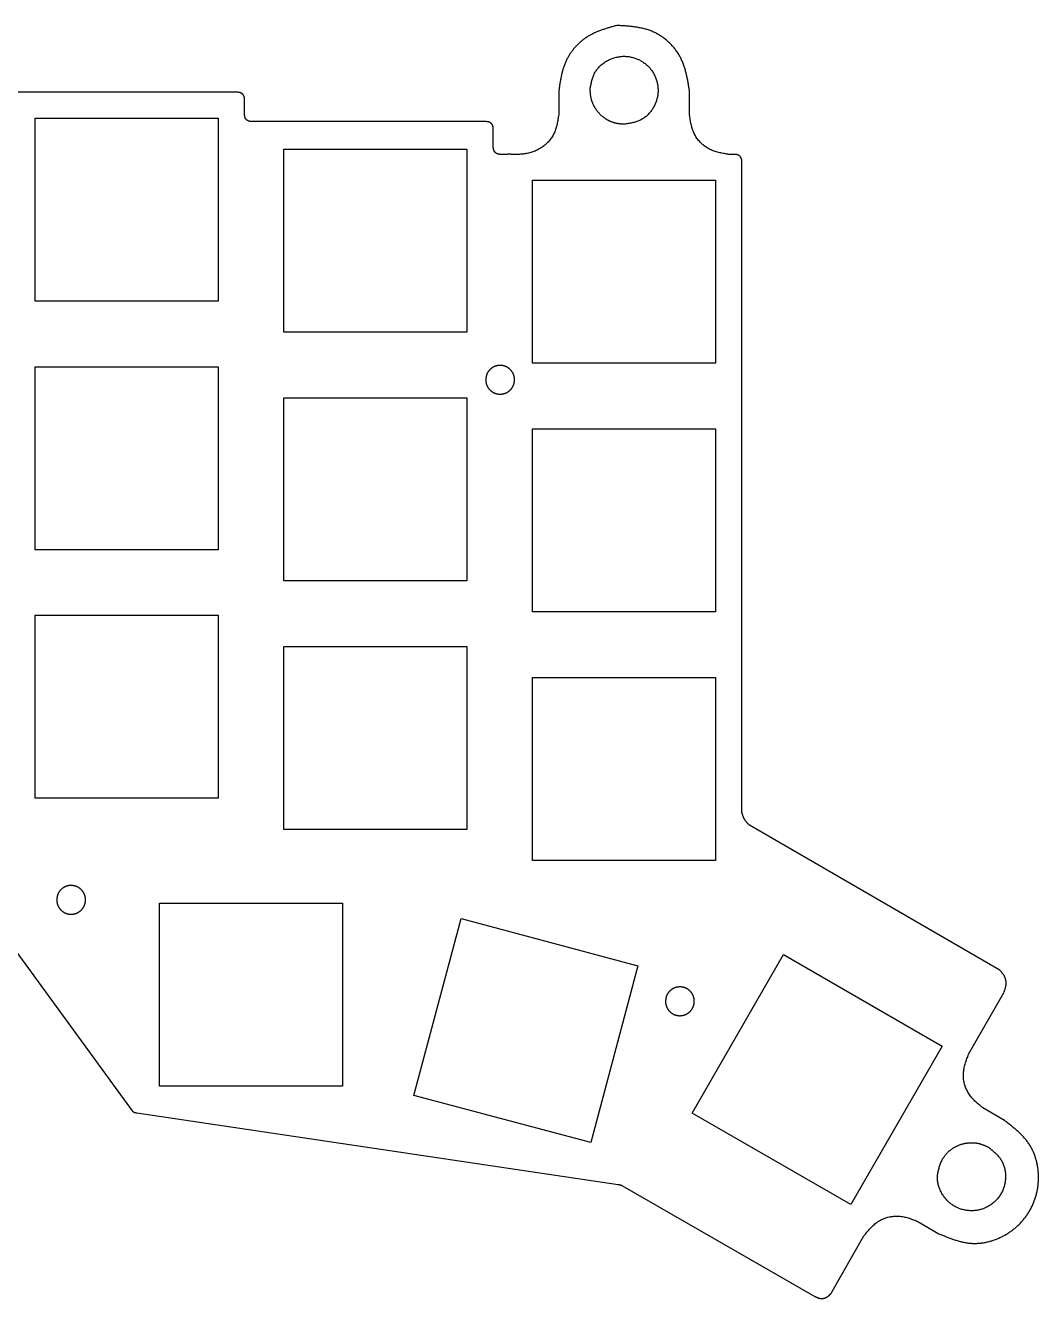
# Model space of a CAD drawing. Extents: x 29 to 184, y 142 to 240.
# Drawn here: x 106.5 to 183.9, y 142.3 to 239.6 of the extents above; entities that cross this region are included whole.
import ezdxf

# ---------------------------------------------------------------- set-up
doc = ezdxf.new("R2010")
doc.units = 0
doc.layers.get('0').update_dxf_attribs({"linetype": 'CONTINUOUS'})

msp = doc.modelspace()

# ---------------------------------------------------------------- linework, layer by layer
at = {"color": 1}
for points in [[(122.695516, 234.543752), (105.716746, 234.543752)], [(147.205902, 234.540225), (147.205902, 232.8046)], [(149.615314, 234.691915), (149.601203, 234.691915)], [(157.203373, 232.801074), (157.203373, 234.681332)], [(123.203503, 232.801074), (123.203503, 234.039292)], [(141.702706, 232.296614), (123.711489, 232.296614)], [(142.210693, 230.303468), (142.210693, 231.788627)], [(160.699316, 229.795481), (160.208966, 229.795481)], [(161.207302, 179.501212), (161.207302, 229.287494)], [(180.86006, 167.475317), (161.785843, 178.513459)], [(104.062259, 171.144114), (114.61005, 156.680587)], [(178.528258, 161.005535), (181.251633, 165.767916)], [(181.262216, 155.953885), (179.614785, 156.916945)], [(114.962819, 156.532426), (151.756621, 151.06098)], [(152.03531, 150.990426), (166.784579, 142.499275)], [(174.66191, 148.228245), (176.259953, 147.293406)], [(168.00163, 142.70741), (170.534513, 147.127605)]]:
    msp.add_lwpolyline(points, dxfattribs=at)
for points in [[(107.206735, 232.563412), (121.194941, 232.563412), (121.194941, 218.575209), (107.206735, 218.575209)], [(126.206872, 230.189277), (140.195078, 230.189277), (140.195078, 216.201073), (126.206872, 216.201073)], [(145.207003, 227.811614), (159.195209, 227.811614), (159.195209, 213.823408), (145.207003, 213.823408)], [(107.206735, 213.563275), (121.194941, 213.563275), (121.194941, 199.575069), (107.206735, 199.575069)], [(126.206872, 211.185613), (140.195078, 211.185613), (140.195078, 197.19741), (126.206872, 197.19741)], [(145.207003, 208.81148), (159.195209, 208.81148), (159.195209, 194.823274), (145.207003, 194.823274)], [(107.206735, 194.563141), (121.194941, 194.563141), (121.194941, 180.574935), (107.206735, 180.574935)], [(126.206872, 192.185479), (140.195078, 192.185479), (140.195078, 178.197273), (126.206872, 178.197273)], [(145.207003, 189.811344), (159.195209, 189.811344), (159.195209, 175.823138), (145.207003, 175.823138)], [(116.706801, 172.560936), (130.695007, 172.560936), (130.695007, 158.572733), (116.706801, 158.572733)], [(136.146154, 157.863629), (139.752417, 171.378982), (153.26777, 167.772719), (149.661507, 154.257366)], [(157.403649, 156.507451), (164.389292, 168.626471), (176.508315, 161.640828), (169.522672, 149.521806)]]:
    msp.add_lwpolyline(points, close=True, dxfattribs=at)
for points, knots in [([(151.643734, 239.648318), (151.554706, 239.623418), (151.376654, 239.573618), (151.110123, 239.496966), (150.845607, 239.416685), (150.583756, 239.330928), (150.325392, 239.237712), (150.071215, 239.134967), (149.822475, 239.020916), (149.580588, 238.894216), (149.347746, 238.753868), (149.125784, 238.598921), (148.915082, 238.430813), (148.714607, 238.249528), (148.524904, 238.056037), (148.346736, 237.850959), (148.181652, 237.636079), (148.03016, 237.412238), (147.893145, 237.180112), (147.770736, 236.938676), (147.664301, 236.688506), (147.572646, 236.431287), (147.494473, 236.16905), (147.428254, 235.90301), (147.372057, 235.634155), (147.323732, 235.362889), (147.281202, 235.08975), (147.242547, 234.815122), (147.218117, 234.631859), (147.205902, 234.540225)], [0, 0, 0, 0, 0.277334, 0.554653, 0.831988, 1.106581, 1.381173, 1.655828, 1.928813, 2.201764, 2.474587, 2.743853, 3.013254, 3.282701, 3.554215, 3.825682, 4.097196, 4.366643, 4.636044, 4.90531, 5.178132, 5.451084, 5.724068, 5.998724, 6.273316, 6.547909, 6.825244, 7.102563, 7.379897, 7.379897, 7.379897, 7.379897]), ([(157.203373, 234.681332), (157.185798, 234.785368), (157.150648, 234.993433), (157.095279, 235.305086), (157.034909, 235.614347), (156.967066, 235.920598), (156.888978, 236.222967), (156.79776, 236.52075), (156.690928, 236.812374), (156.56673, 237.095977), (156.423716, 237.368691), (156.260659, 237.62797), (156.07986, 237.873227), (155.881515, 238.106028), (155.667094, 238.325593), (155.437435, 238.530768), (155.195188, 238.719186), (154.941592, 238.890145), (154.67759, 239.042272), (154.401644, 239.175196), (154.114598, 239.286697), (153.818843, 239.378279), (153.517068, 239.451707), (153.210926, 239.508928), (152.901701, 239.552587), (152.589768, 239.58563), (152.275683, 239.61091), (151.959783, 239.630953), (151.749086, 239.642529), (151.643734, 239.648318)], [0, 0, 0, 0, 0.31653, 0.633039, 0.949576, 1.261756, 1.57393, 1.886203, 2.195698, 2.505141, 2.814363, 3.118621, 3.423102, 3.727664, 4.035415, 4.343082, 4.650833, 4.955397, 5.259879, 5.564138, 5.873365, 6.182812, 6.492311, 6.804586, 7.116763, 7.428945, 7.745484, 8.061996, 8.378528, 8.378528, 8.378528, 8.378528]), ([(149.601203, 234.691915), (149.609099, 234.742624), (149.624889, 234.844038), (149.649784, 234.995971), (149.67695, 235.146706), (149.707512, 235.295985), (149.742745, 235.443442), (149.783924, 235.588615), (149.832155, 235.730841), (149.888329, 235.869289), (149.953253, 236.002725), (150.027573, 236.13), (150.11012, 236.250916), (150.201031, 236.366745), (150.299635, 236.477168), (150.405393, 236.581871), (150.517377, 236.680345), (150.635047, 236.772468), (150.758002, 236.857979), (150.88658, 236.937107), (151.020476, 237.009451), (151.159368, 237.074565), (151.301462, 237.131518), (151.446289, 237.180129), (151.593366, 237.220263), (151.742409, 237.251801), (151.892925, 237.274569), (152.0444, 237.288448), (152.196547, 237.293311), (152.348827, 237.288986), (152.500701, 237.275624), (152.651649, 237.253387), (152.801163, 237.222424), (152.948746, 237.182846), (153.093788, 237.134813), (153.235798, 237.078468), (153.374261, 237.013929), (153.507291, 236.942053), (153.634502, 236.86325), (153.75569, 236.778146), (153.87182, 236.686269), (153.982543, 236.587957), (154.087521, 236.483546), (154.18643, 236.373357), (154.278934, 236.257726), (154.364693, 236.137), (154.444183, 236.010218), (154.516778, 235.877579), (154.582065, 235.739467), (154.639179, 235.597763), (154.687996, 235.452983), (154.728373, 235.305617), (154.760145, 235.156272), (154.783198, 235.005447), (154.797382, 234.853647), (154.802532, 234.701393), (154.798492, 234.549222), (154.785433, 234.397674), (154.76348, 234.247037), (154.732749, 234.097826), (154.693411, 233.950534), (154.645586, 233.805446), (154.589403, 233.663046), (154.525042, 233.523804), (154.453423, 233.389519), (154.374992, 233.260514), (154.290148, 233.137098), (154.198663, 233.018931), (154.100796, 232.906416), (153.996667, 232.800092), (153.88678, 232.700892), (153.771444, 232.609356), (153.650978, 232.526156), (153.524107, 232.451148), (153.391024, 232.385503), (153.252882, 232.32858), (153.11092, 232.279579), (152.965972, 232.237616), (152.818708, 232.201585), (152.669596, 232.170215), (152.51901, 232.142234), (152.367214, 232.116517), (152.265887, 232.100177), (152.215221, 232.092007)], [0, 0, 0, 0, 0.153959, 0.307908, 0.461866, 0.613421, 0.764977, 0.916586, 1.065959, 1.215299, 1.364528, 1.510735, 1.657052, 1.803406, 1.952165, 2.100882, 2.249597, 2.399282, 2.548968, 2.698659, 2.851975, 3.00529, 3.158604, 3.310972, 3.463341, 3.615714, 3.767742, 3.919767, 4.071778, 4.224141, 4.376516, 4.528897, 4.681612, 4.834321, 4.987036, 5.139722, 5.292403, 5.445069, 5.593068, 5.741074, 5.889083, 6.037066, 6.185047, 6.33303, 6.481039, 6.629045, 6.777043, 6.929709, 7.08239, 7.235077, 7.387792, 7.540501, 7.693215, 7.845597, 7.997972, 8.150335, 8.302347, 8.454371, 8.606399, 8.758772, 8.911141, 9.06351, 9.216823, 9.370137, 9.523452, 9.673144, 9.82283, 9.972516, 10.12123, 10.269948, 10.418706, 10.56506, 10.711377, 10.857584, 11.006813, 11.156153, 11.305526, 11.457135, 11.60869, 11.760245, 11.914203, 12.068153, 12.222113, 12.222113, 12.222113, 12.222113]), ([(123.203503, 234.039292), (123.201902, 234.049104), (123.198699, 234.068727), (123.193664, 234.098123), (123.188187, 234.127324), (123.182049, 234.156277), (123.175011, 234.184909), (123.166821, 234.213166), (123.15726, 234.240917), (123.146163, 234.268009), (123.133396, 234.294197), (123.118835, 234.319271), (123.102662, 234.343172), (123.084891, 234.366028), (123.065638, 234.387766), (123.044971, 234.408286), (123.023097, 234.427384), (123.000115, 234.444993), (122.976099, 234.460998), (122.950922, 234.475383), (122.924643, 234.48797), (122.897471, 234.49888), (122.869652, 234.508251), (122.841337, 234.516248), (122.812653, 234.523092), (122.783657, 234.529033), (122.754417, 234.534312), (122.724985, 234.539148), (122.705339, 234.542217), (122.695516, 234.543752)], [0, 0, 0, 0, 0.029825, 0.059647, 0.089472, 0.118948, 0.148425, 0.177909, 0.207176, 0.236439, 0.265685, 0.294509, 0.32335, 0.352197, 0.381303, 0.410403, 0.43951, 0.468358, 0.497201, 0.526026, 0.555276, 0.584542, 0.613813, 0.643301, 0.67278, 0.702259, 0.732086, 0.761911, 0.791738, 0.791738, 0.791738, 0.791738]), ([(152.215221, 232.092007), (152.189948, 232.093901), (152.139401, 232.097689), (152.063605, 232.10368), (151.987959, 232.11028), (151.912496, 232.117795), (151.837261, 232.126535), (151.762311, 232.136816), (151.687727, 232.148938), (151.613618, 232.163194), (151.54017, 232.179862), (151.467539, 232.199211), (151.395787, 232.221098), (151.324723, 232.245473), (151.254407, 232.27223), (151.184888, 232.301269), (151.116254, 232.332463), (151.048534, 232.365714), (150.981756, 232.400935), (150.915842, 232.438101), (150.850816, 232.477137), (150.786748, 232.518047), (150.723894, 232.560698), (150.662312, 232.605073), (150.602063, 232.65115), (150.543196, 232.698922), (150.485774, 232.748366), (150.429863, 232.799458), (150.375503, 232.852197), (150.322764, 232.906557), (150.271672, 232.962468), (150.222228, 233.01989), (150.174456, 233.078757), (150.128379, 233.139006), (150.084005, 233.200588), (150.041353, 233.263442), (150.000443, 233.327509), (149.961407, 233.392534), (149.924242, 233.458449), (149.889019, 233.525227), (149.855769, 233.592947), (149.824574, 233.661581), (149.795536, 233.7311), (149.76878, 233.801415), (149.744405, 233.872479), (149.722518, 233.944232), (149.703168, 234.016863), (149.686501, 234.090311), (149.672245, 234.164421), (149.660122, 234.239005), (149.649842, 234.313955), (149.641101, 234.38919), (149.633587, 234.464652), (149.626987, 234.540299), (149.620996, 234.616095), (149.617208, 234.666642), (149.615314, 234.691915)], [0, 0, 0, 0, 0.076033, 0.152064, 0.228096, 0.30383, 0.379565, 0.455305, 0.530767, 0.606226, 0.681673, 0.756665, 0.831668, 0.906675, 0.982006, 1.057332, 1.132657, 1.208143, 1.283629, 1.359117, 1.435125, 1.51113, 1.587135, 1.662972, 1.738811, 1.81465, 1.890378, 1.966107, 2.041834, 2.11756, 2.193289, 2.269018, 2.344857, 2.420695, 2.496533, 2.572537, 2.648541, 2.724548, 2.800037, 2.875524, 2.951009, 3.026334, 3.10166, 3.17699, 3.251998, 3.327002, 3.401993, 3.477441, 3.5529, 3.628362, 3.704102, 3.779837, 3.85557, 3.931602, 4.007634, 4.083667, 4.083667, 4.083667, 4.083667]), ([(123.711489, 232.296614), (123.701637, 232.298099), (123.681933, 232.301069), (123.652413, 232.305758), (123.623087, 232.310896), (123.594004, 232.316704), (123.565234, 232.323427), (123.536832, 232.331317), (123.508926, 232.340599), (123.481671, 232.351439), (123.455315, 232.363976), (123.43007, 232.378333), (123.405997, 232.394326), (123.382964, 232.411941), (123.361047, 232.431058), (123.340346, 232.451611), (123.321073, 232.473391), (123.303296, 232.496297), (123.287133, 232.520256), (123.2726, 232.545397), (123.259882, 232.571662), (123.248856, 232.598837), (123.239384, 232.626673), (123.231301, 232.655017), (123.224385, 232.683736), (123.218381, 232.712777), (123.213045, 232.742065), (123.208157, 232.771551), (123.205054, 232.791233), (123.203503, 232.801074)], [0, 0, 0, 0, 0.02989, 0.059778, 0.089668, 0.119204, 0.14874, 0.178283, 0.207605, 0.236923, 0.266224, 0.29509, 0.323974, 0.352864, 0.382017, 0.411163, 0.440316, 0.469205, 0.498087, 0.526952, 0.556247, 0.58556, 0.614877, 0.644417, 0.673949, 0.703481, 0.733369, 0.763255, 0.793143, 0.793143, 0.793143, 0.793143]), ([(147.205902, 232.8046), (147.196788, 232.745937), (147.178561, 232.628614), (147.149825, 232.452846), (147.118456, 232.278408), (147.083152, 232.105598), (147.042445, 231.934841), (146.994855, 231.76662), (146.939093, 231.601702), (146.874139, 231.441034), (146.799089, 231.286061), (146.713201, 231.138091), (146.61775, 230.997393), (146.512618, 230.86266), (146.398549, 230.734294), (146.276109, 230.612728), (146.146386, 230.4987), (146.009986, 230.392436), (145.867367, 230.294347), (145.718028, 230.204245), (145.562315, 230.122761), (145.400845, 230.050093), (145.23568, 229.98685), (145.067479, 229.932908), (144.896854, 229.888029), (144.724358, 229.851963), (144.550503, 229.824444), (144.375769, 229.805251), (144.240542, 229.796702), (144.145422, 229.793511), (144.090513, 229.792351), (144.035616, 229.791782), (143.980735, 229.79171), (143.925873, 229.79204), (143.871012, 229.792678), (143.816151, 229.793529), (143.761292, 229.794498), (143.706425, 229.795493), (143.651548, 229.796418), (143.596661, 229.797225), (143.541773, 229.797868), (143.486884, 229.798297), (143.431995, 229.798464), (143.377116, 229.798323), (143.322248, 229.797824), (143.267396, 229.796921), (143.212563, 229.795565), (143.157754, 229.793707), (143.102962, 229.791635), (143.048161, 229.789634), (142.993343, 229.787988), (142.938504, 229.786986), (142.883575, 229.786916), (142.828578, 229.788072), (142.773556, 229.790726), (142.727017, 229.79447), (142.688962, 229.798626), (142.659344, 229.802617), (142.629904, 229.807494), (142.600697, 229.813395), (142.571796, 229.820479), (142.543281, 229.828907), (142.515274, 229.838824), (142.487911, 229.850328), (142.461491, 229.863453), (142.436179, 229.878248), (142.412034, 229.894563), (142.388944, 229.912404), (142.366987, 229.931672), (142.346264, 229.952313), (142.326978, 229.974153), (142.309208, 229.997102), (142.29308, 230.021087), (142.278594, 230.046282), (142.26595, 230.072632), (142.255024, 230.099918), (142.24567, 230.127892), (142.237717, 230.156395), (142.230941, 230.185297), (142.225088, 230.214531), (142.21991, 230.244024), (142.215183, 230.273728), (142.21219, 230.293554), (142.210693, 230.303468)], [0, 0, 0, 0, 0.178101, 0.356191, 0.534292, 0.709776, 0.88526, 1.060802, 1.234056, 1.407276, 1.580375, 1.75017, 1.920086, 2.090043, 2.262502, 2.434916, 2.607336, 2.780338, 2.953334, 3.126313, 3.303269, 3.480245, 3.657219, 3.833564, 4.009905, 4.186263, 4.362021, 4.537758, 4.713431, 4.768355, 4.823273, 4.87819, 4.933051, 4.987914, 5.042778, 5.097646, 5.152515, 5.207382, 5.262275, 5.317169, 5.372061, 5.42695, 5.481839, 5.536728, 5.591588, 5.646447, 5.701304, 5.756135, 5.810966, 5.8658, 5.920647, 5.975492, 6.030341, 6.085422, 6.140502, 6.195576, 6.225459, 6.255339, 6.285221, 6.314965, 6.344711, 6.374461, 6.40413, 6.433799, 6.463456, 6.492568, 6.52169, 6.550817, 6.580046, 6.609271, 6.638504, 6.667396, 6.696282, 6.725147, 6.754507, 6.783885, 6.813268, 6.842953, 6.872629, 6.902305, 6.932382, 6.962458, 6.992535, 6.992535, 6.992535, 6.992535]), ([(160.208966, 229.795481), (160.150591, 229.804643), (160.033845, 229.822967), (159.858942, 229.851838), (159.685195, 229.88335), (159.512906, 229.918813), (159.342498, 229.959666), (159.174302, 230.007404), (159.009079, 230.063343), (158.847743, 230.128463), (158.691759, 230.203583), (158.542382, 230.28943), (158.399963, 230.384924), (158.263737, 230.489972), (158.134143, 230.603881), (158.011773, 230.726251), (157.897864, 230.855845), (157.792816, 230.992071), (157.697323, 231.13449), (157.611476, 231.283867), (157.536356, 231.439851), (157.471236, 231.601186), (157.415297, 231.766409), (157.367559, 231.934606), (157.326705, 232.105014), (157.291243, 232.277303), (157.25973, 232.45105), (157.230859, 232.625953), (157.212535, 232.742699), (157.203373, 232.801074)], [0, 0, 0, 0, 0.177268, 0.354526, 0.531797, 0.70698, 0.882162, 1.05739, 1.231317, 1.405218, 1.579017, 1.750277, 1.921641, 2.093041, 2.265991, 2.438904, 2.611854, 2.783254, 2.954618, 3.125876, 3.299676, 3.473577, 3.647504, 3.822733, 3.997914, 4.173097, 4.350368, 4.527626, 4.704894, 4.704894, 4.704894, 4.704894]), ([(142.210693, 231.788627), (142.209144, 231.798493), (142.206047, 231.818225), (142.201168, 231.847786), (142.195842, 231.877151), (142.189848, 231.906271), (142.182943, 231.935072), (142.174875, 231.9635), (142.16542, 231.991425), (142.154414, 232.018692), (142.141718, 232.045056), (142.127209, 232.070302), (142.111069, 232.094373), (142.093315, 232.117397), (142.074063, 232.1393), (142.05338, 232.159983), (142.031477, 232.179235), (142.008453, 232.196989), (141.984382, 232.213129), (141.959136, 232.227638), (141.932772, 232.240335), (141.905504, 232.251341), (141.877579, 232.260795), (141.849152, 232.268864), (141.82035, 232.275768), (141.791231, 232.281762), (141.761865, 232.287088), (141.732304, 232.291968), (141.712572, 232.295065), (141.702706, 232.296614)], [0, 0, 0, 0, 0.029961, 0.05992, 0.089881, 0.119489, 0.149097, 0.178714, 0.20811, 0.237501, 0.266876, 0.295821, 0.324783, 0.353752, 0.382983, 0.412208, 0.441439, 0.470408, 0.49937, 0.528315, 0.55769, 0.587082, 0.616478, 0.646094, 0.675702, 0.705311, 0.735272, 0.765231, 0.795192, 0.795192, 0.795192, 0.795192]), ([(161.207302, 229.287494), (161.205753, 229.29736), (161.202656, 229.317092), (161.197777, 229.346653), (161.192451, 229.376019), (161.186457, 229.405138), (161.179553, 229.433939), (161.171485, 229.462367), (161.16203, 229.490292), (161.151024, 229.51756), (161.138328, 229.543924), (161.123818, 229.569171), (161.107678, 229.593241), (161.089924, 229.616265), (161.070672, 229.638168), (161.049989, 229.658851), (161.028086, 229.678103), (161.005062, 229.695857), (160.980991, 229.711997), (160.955745, 229.726506), (160.929381, 229.739202), (160.902113, 229.750209), (160.874188, 229.759663), (160.845761, 229.767731), (160.81696, 229.774636), (160.787841, 229.78063), (160.758475, 229.785956), (160.728914, 229.790835), (160.709182, 229.793932), (160.699316, 229.795481)], [0, 0, 0, 0, 0.029961, 0.05992, 0.089882, 0.11949, 0.149098, 0.178714, 0.20811, 0.237502, 0.266877, 0.295822, 0.324785, 0.353754, 0.382985, 0.412209, 0.44144, 0.470409, 0.499372, 0.528317, 0.557691, 0.587083, 0.616479, 0.646095, 0.675703, 0.705311, 0.735272, 0.765231, 0.795192, 0.795192, 0.795192, 0.795192]), ([(141.632152, 212.566246), (141.634007, 212.582322), (141.637717, 212.614474), (141.643573, 212.662668), (141.649994, 212.710648), (141.657259, 212.758366), (141.66567, 212.805758), (141.675526, 212.852743), (141.687107, 212.899203), (141.700662, 212.944985), (141.716422, 212.989842), (141.734599, 213.03356), (141.754991, 213.076074), (141.777588, 213.117633), (141.802262, 213.158165), (141.828902, 213.197606), (141.857343, 213.235843), (141.887474, 213.272844), (141.919211, 213.308563), (141.95258, 213.343082), (141.987518, 213.376345), (142.023994, 213.408261), (142.061738, 213.438565), (142.100685, 213.467196), (142.140768, 213.494099), (142.181956, 213.519234), (142.22418, 213.542539), (142.267365, 213.563956), (142.311479, 213.583447), (142.356446, 213.600944), (142.402169, 213.616434), (142.448554, 213.629902), (142.495506, 213.641332), (142.542936, 213.650707), (142.590732, 213.658004), (142.638805, 213.663211), (142.687062, 213.666306), (142.735112, 213.667266), (142.782862, 213.666116), (142.830221, 213.662919), (142.877394, 213.657685), (142.924294, 213.65043), (142.970833, 213.641172), (143.016931, 213.629927), (143.062501, 213.616713), (143.107457, 213.601549), (143.151984, 213.584346), (143.195977, 213.565082), (143.239338, 213.543768), (143.281729, 213.520573), (143.323071, 213.495548), (143.363287, 213.468742), (143.402297, 213.440211), (143.440023, 213.410004), (143.476388, 213.378173), (143.511313, 213.344769), (143.544719, 213.309846), (143.576551, 213.273483), (143.606759, 213.235759), (143.635291, 213.196751), (143.662096, 213.156536), (143.687122, 213.115193), (143.710316, 213.0728), (143.731629, 213.029435), (143.750892, 212.985436), (143.768094, 212.940901), (143.783258, 212.895936), (143.79647, 212.850358), (143.807715, 212.804255), (143.816973, 212.75771), (143.824228, 212.710813), (143.829463, 212.663648), (143.832661, 212.616302), (143.833811, 212.568574), (143.832852, 212.520553), (143.829757, 212.472332), (143.824551, 212.424289), (143.817252, 212.376517), (143.807877, 212.329105), (143.796444, 212.282148), (143.782972, 212.235735), (143.767478, 212.18996), (143.74998, 212.144912), (143.730496, 212.100687), (143.70908, 212.057365), (143.685785, 212.015022), (143.660663, 211.973734), (143.633766, 211.93358), (143.605147, 211.894639), (143.57486, 211.856986), (143.542955, 211.820699), (143.509684, 211.786062), (143.47513, 211.753123), (143.439401, 211.721902), (143.402357, 211.692249), (143.364073, 211.664214), (143.324619, 211.637847), (143.284066, 211.613196), (143.242487, 211.590312), (143.199956, 211.569244), (143.156279, 211.549924), (143.111517, 211.532445), (143.065747, 211.516864), (143.019339, 211.503304), (142.972388, 211.491777), (142.92498, 211.4823), (142.877228, 211.474895), (142.82922, 211.469573), (142.781052, 211.466352), (142.738166, 211.465373), (142.700661, 211.465902), (142.668558, 211.467301), (142.636522, 211.46964), (142.604577, 211.472916), (142.572751, 211.477122), (142.541064, 211.482254), (142.509545, 211.488309), (142.478219, 211.495281), (142.447194, 211.503143), (142.416494, 211.511881), (142.386143, 211.521478), (142.356078, 211.531947), (142.326325, 211.543278), (142.296908, 211.555463), (142.26785, 211.56849), (142.239178, 211.58235), (142.210915, 211.597033), (142.183009, 211.612572), (142.15549, 211.628965), (142.128385, 211.646203), (142.101796, 211.664224), (142.075746, 211.683011), (142.050257, 211.702548), (142.025357, 211.722817), (142.001068, 211.743803), (141.977412, 211.765488), (141.954415, 211.787859), (141.932098, 211.810899), (141.910475, 211.83458), (141.889547, 211.858888), (141.869325, 211.883796), (141.849819, 211.909279), (141.831032, 211.935322), (141.812973, 211.961899), (141.795649, 211.988988), (141.779117, 212.016485), (141.763376, 212.044362), (141.748456, 212.072607), (141.734368, 212.101254), (141.72115, 212.13029), (141.708841, 212.159703), (141.697497, 212.189455), (141.687158, 212.219524), (141.67787, 212.249886), (141.669654, 212.280619), (141.662571, 212.311697), (141.656506, 212.343055), (141.651341, 212.374614), (141.646956, 212.406327), (141.64322, 212.438159), (141.640002, 212.470089), (141.63717, 212.502095), (141.634596, 212.534166), (141.632967, 212.555552), (141.632152, 212.566246)], [0, 0, 0, 0, 0.048549, 0.097095, 0.145643, 0.193766, 0.24189, 0.290022, 0.337761, 0.385494, 0.43321, 0.480327, 0.527461, 0.574601, 0.622184, 0.66976, 0.717335, 0.765101, 0.812868, 0.860636, 0.909092, 0.957546, 1.005999, 1.054258, 1.102517, 1.150778, 1.198967, 1.247156, 1.295343, 1.343602, 1.391863, 1.440124, 1.488456, 1.536787, 1.58512, 1.633461, 1.681802, 1.730142, 1.777594, 1.825047, 1.8725, 1.919937, 1.967374, 2.014812, 2.062242, 2.109671, 2.1571, 2.2054, 2.253702, 2.302004, 2.350319, 2.398635, 2.44695, 2.495264, 2.543577, 2.591889, 2.640199, 2.688511, 2.736824, 2.785139, 2.833453, 2.881768, 2.930073, 2.978377, 3.02668, 3.074118, 3.121557, 3.168995, 3.216437, 3.263879, 3.31132, 3.358759, 3.406198, 3.453636, 3.50194, 3.550245, 3.59855, 3.646865, 3.695179, 3.743494, 3.791806, 3.840117, 3.888427, 3.936738, 3.985049, 4.033361, 4.081676, 4.129991, 4.178307, 4.22661, 4.274913, 4.323215, 4.370648, 4.418082, 4.465516, 4.512954, 4.560393, 4.607832, 4.655281, 4.702731, 4.750179, 4.798512, 4.846846, 4.89518, 4.943509, 4.991838, 5.04017, 5.088435, 5.136697, 5.184951, 5.217082, 5.249209, 5.281336, 5.313434, 5.345532, 5.377631, 5.409719, 5.441806, 5.473894, 5.505722, 5.53755, 5.569377, 5.601214, 5.633051, 5.664888, 5.696733, 5.728578, 5.760423, 5.792541, 5.824659, 5.856777, 5.888887, 5.920998, 5.953108, 5.985195, 6.017282, 6.049368, 6.081431, 6.113495, 6.145558, 6.177645, 6.209732, 6.241819, 6.273968, 6.306118, 6.338269, 6.370209, 6.402148, 6.434087, 6.465965, 6.497844, 6.529725, 6.561472, 6.593217, 6.624957, 6.656887, 6.688822, 6.720759, 6.75281, 6.784859, 6.816907, 6.84908, 6.881253, 6.913427, 6.913427, 6.913427, 6.913427]), ([(161.785843, 178.513459), (161.775663, 178.52365), (161.755304, 178.544032), (161.724862, 178.574701), (161.694631, 178.605546), (161.66471, 178.636659), (161.635202, 178.668132), (161.606207, 178.700062), (161.577835, 178.732532), (161.5502, 178.765614), (161.52344, 178.799355), (161.497679, 178.833811), (161.472925, 178.868948), (161.449154, 178.904783), (161.426383, 178.941284), (161.40463, 178.978424), (161.383931, 179.016139), (161.364303, 179.0544), (161.345765, 179.093177), (161.328313, 179.1325), (161.311973, 179.172344), (161.296635, 179.212629), (161.282193, 179.253258), (161.268526, 179.294166), (161.255508, 179.335298), (161.243006, 179.376613), (161.230891, 179.418068), (161.219031, 179.459621), (161.211212, 179.487348), (161.207302, 179.501212)], [0, 0, 0, 0, 0.043213, 0.086425, 0.129638, 0.172778, 0.215919, 0.259061, 0.302165, 0.345267, 0.388367, 0.43134, 0.474316, 0.517293, 0.560329, 0.603364, 0.646401, 0.689377, 0.732353, 0.775326, 0.818426, 0.861529, 0.904632, 0.947774, 0.990915, 1.034055, 1.077268, 1.12048, 1.163693, 1.163693, 1.163693, 1.163693]), ([(108.849333, 172.812712), (108.851188, 172.828789), (108.854898, 172.860941), (108.860754, 172.909135), (108.867174, 172.957115), (108.87444, 173.004833), (108.882851, 173.052225), (108.892707, 173.09921), (108.904288, 173.145669), (108.917843, 173.191451), (108.933603, 173.236309), (108.95178, 173.280027), (108.972172, 173.322541), (108.994769, 173.3641), (109.019443, 173.404632), (109.046083, 173.444073), (109.074524, 173.48231), (109.104655, 173.519311), (109.136392, 173.555031), (109.169761, 173.589549), (109.204699, 173.622812), (109.241175, 173.654728), (109.278918, 173.685032), (109.317865, 173.713663), (109.357949, 173.740566), (109.399137, 173.765701), (109.441361, 173.789006), (109.484546, 173.810423), (109.52866, 173.829913), (109.573627, 173.847412), (109.619351, 173.862901), (109.665735, 173.876369), (109.712687, 173.887799), (109.760117, 173.897173), (109.807913, 173.90447), (109.855985, 173.909677), (109.904243, 173.912772), (109.952293, 173.913732), (110.000043, 173.912583), (110.047402, 173.909386), (110.094575, 173.904152), (110.141475, 173.896897), (110.188015, 173.887639), (110.234112, 173.876394), (110.279682, 173.86318), (110.324638, 173.848016), (110.369165, 173.830813), (110.413158, 173.811549), (110.456519, 173.790236), (110.49891, 173.767041), (110.540252, 173.742015), (110.580468, 173.71521), (110.619478, 173.686678), (110.657204, 173.656471), (110.69357, 173.62464), (110.728495, 173.591236), (110.761901, 173.556313), (110.793733, 173.51995), (110.823941, 173.482226), (110.852473, 173.443218), (110.879279, 173.403003), (110.904304, 173.361661), (110.927498, 173.319268), (110.94881, 173.275902), (110.968073, 173.231903), (110.985275, 173.187369), (111.000439, 173.142403), (111.013652, 173.096825), (111.024896, 173.050721), (111.034154, 173.004177), (111.041409, 172.95728), (111.046644, 172.910115), (111.049842, 172.862769), (111.050993, 172.815041), (111.050033, 172.76702), (111.046938, 172.718799), (111.041732, 172.670756), (111.034433, 172.622983), (111.025058, 172.575571), (111.013625, 172.528614), (111.000153, 172.482202), (110.984659, 172.436426), (110.967161, 172.391378), (110.947677, 172.347153), (110.926261, 172.303831), (110.902966, 172.261487), (110.877844, 172.2202), (110.850947, 172.180046), (110.822328, 172.141105), (110.792041, 172.103452), (110.760136, 172.067165), (110.726865, 172.032528), (110.692311, 171.999589), (110.656582, 171.968368), (110.619538, 171.938715), (110.581254, 171.910681), (110.5418, 171.884314), (110.501247, 171.859663), (110.459668, 171.836779), (110.417136, 171.815711), (110.37346, 171.796391), (110.328697, 171.778912), (110.282928, 171.763331), (110.23652, 171.749771), (110.189569, 171.738244), (110.142161, 171.728767), (110.094409, 171.721361), (110.046401, 171.71604), (109.998233, 171.712819), (109.955347, 171.711839), (109.917842, 171.712368), (109.885739, 171.713767), (109.853703, 171.716106), (109.821758, 171.719382), (109.789932, 171.723588), (109.758245, 171.728722), (109.726725, 171.734777), (109.695399, 171.741748), (109.664374, 171.74961), (109.633675, 171.758348), (109.603324, 171.767945), (109.57326, 171.778413), (109.543506, 171.789745), (109.514089, 171.801929), (109.485031, 171.814956), (109.456359, 171.828816), (109.428096, 171.843499), (109.40019, 171.859038), (109.372671, 171.875431), (109.345566, 171.892669), (109.318977, 171.91069), (109.292927, 171.929476), (109.267439, 171.949014), (109.242538, 171.969283), (109.218249, 171.990269), (109.194593, 172.011955), (109.171596, 172.034326), (109.149279, 172.057366), (109.127656, 172.081047), (109.106728, 172.105355), (109.086506, 172.130263), (109.067, 172.155746), (109.048213, 172.181789), (109.030153, 172.208367), (109.01283, 172.235455), (108.996298, 172.262952), (108.980557, 172.290828), (108.965637, 172.319073), (108.951549, 172.34772), (108.938331, 172.376756), (108.926022, 172.406169), (108.914678, 172.435921), (108.904339, 172.46599), (108.895051, 172.496352), (108.886836, 172.527085), (108.879752, 172.558163), (108.873687, 172.589521), (108.868523, 172.621079), (108.864137, 172.652792), (108.860401, 172.684625), (108.857183, 172.716555), (108.854351, 172.748562), (108.851777, 172.780632), (108.850148, 172.802019), (108.849333, 172.812712)], [0, 0, 0, 0, 0.048549, 0.097096, 0.145645, 0.193767, 0.24189, 0.290022, 0.337761, 0.385495, 0.433211, 0.480327, 0.527462, 0.574602, 0.622184, 0.669761, 0.717336, 0.765102, 0.812869, 0.860638, 0.909093, 0.957546, 1.005999, 1.054258, 1.102518, 1.150779, 1.198968, 1.247157, 1.295345, 1.343603, 1.391864, 1.440125, 1.488457, 1.536788, 1.58512, 1.633461, 1.681802, 1.730142, 1.777594, 1.825047, 1.872501, 1.919938, 1.967375, 2.014812, 2.062242, 2.109672, 2.157101, 2.205401, 2.253702, 2.302004, 2.35032, 2.398635, 2.446951, 2.495265, 2.543578, 2.59189, 2.640201, 2.688513, 2.736825, 2.78514, 2.833454, 2.881769, 2.930074, 2.978378, 3.026681, 3.074119, 3.121558, 3.168997, 3.216438, 3.263879, 3.311321, 3.35876, 3.406199, 3.453638, 3.501941, 3.550246, 3.598552, 3.646866, 3.695181, 3.743496, 3.791808, 3.840119, 3.888429, 3.93674, 3.985051, 4.033364, 4.081679, 4.129993, 4.178309, 4.226612, 4.274915, 4.323217, 4.37065, 4.418084, 4.465517, 4.512956, 4.560395, 4.607834, 4.655283, 4.702732, 4.750181, 4.798513, 4.846847, 4.895181, 4.943511, 4.99184, 5.040171, 5.088436, 5.136699, 5.184953, 5.217083, 5.249211, 5.281337, 5.313435, 5.345534, 5.377633, 5.409721, 5.441809, 5.473896, 5.505724, 5.537551, 5.569379, 5.601215, 5.633052, 5.664889, 5.696734, 5.728579, 5.760424, 5.792542, 5.82466, 5.856778, 5.888889, 5.920999, 5.953109, 5.985196, 6.017283, 6.04937, 6.081433, 6.113497, 6.14556, 6.177647, 6.209734, 6.241821, 6.273971, 6.30612, 6.338271, 6.370211, 6.40215, 6.434088, 6.465966, 6.497845, 6.529726, 6.561473, 6.593218, 6.624959, 6.656889, 6.688823, 6.720759, 6.752811, 6.78486, 6.816909, 6.849082, 6.881254, 6.913428, 6.913428, 6.913428, 6.913428]), ([(181.244579, 165.774972), (181.252545, 165.797265), (181.268477, 165.841851), (181.291902, 165.9089), (181.314303, 165.976069), (181.335213, 166.043492), (181.354114, 166.11129), (181.370489, 166.179618), (181.3838, 166.248483), (181.393569, 166.3178), (181.399276, 166.387277), (181.400461, 166.456691), (181.397346, 166.525764), (181.390071, 166.594701), (181.378745, 166.663258), (181.363382, 166.731194), (181.344107, 166.797953), (181.321013, 166.863313), (181.294104, 166.927005), (181.263167, 166.989154), (181.22812, 167.049415), (181.189476, 167.107785), (181.147829, 167.164222), (181.103647, 167.218855), (181.057413, 167.271923), (181.009527, 167.323789), (180.960404, 167.374783), (180.91041, 167.425228), (180.876843, 167.458621), (180.86006, 167.475317)], [0, 0, 0, 0, 0.071022, 0.142041, 0.213063, 0.283429, 0.353795, 0.424175, 0.494159, 0.564135, 0.63408, 0.703155, 0.772263, 0.841381, 0.910996, 0.9806, 1.050216, 1.119333, 1.188441, 1.257516, 1.327462, 1.397438, 1.467422, 1.537802, 1.608168, 1.678533, 1.749556, 1.820574, 1.891596, 1.891596, 1.891596, 1.891596]), ([(155.368975, 165.058851), (155.370833, 165.074938), (155.374548, 165.107112), (155.380412, 165.155339), (155.386842, 165.203352), (155.394118, 165.251102), (155.40254, 165.298525), (155.41241, 165.34554), (155.424007, 165.392029), (155.43758, 165.437839), (155.453362, 165.482723), (155.471563, 165.526465), (155.491981, 165.569), (155.514608, 165.610579), (155.539313, 165.651128), (155.565987, 165.690585), (155.594464, 165.728835), (155.624633, 165.765847), (155.656408, 165.801575), (155.689817, 165.836099), (155.724798, 165.869365), (155.761318, 165.901282), (155.799106, 165.931584), (155.838098, 165.96021), (155.878226, 165.987104), (155.91946, 166.012228), (155.96173, 166.035517), (156.004961, 166.056916), (156.049121, 166.076385), (156.094133, 166.093858), (156.139901, 166.10932), (156.186329, 166.122756), (156.233324, 166.134152), (156.280795, 166.143487), (156.328632, 166.150743), (156.376743, 166.155905), (156.425036, 166.158953), (156.473121, 166.159863), (156.520901, 166.15866), (156.568289, 166.155408), (156.615487, 166.150116), (156.662409, 166.142801), (156.708968, 166.13348), (156.755082, 166.122171), (156.800665, 166.108891), (156.845631, 166.093658), (156.890165, 166.076385), (156.934162, 166.057049), (156.977524, 166.035661), (157.019911, 166.01239), (157.061245, 165.987288), (157.101449, 165.960405), (157.140443, 165.931795), (157.178149, 165.90151), (157.21449, 165.8696), (157.249386, 165.836118), (157.282758, 165.801117), (157.314552, 165.764677), (157.344717, 165.726876), (157.373202, 165.687792), (157.399956, 165.647503), (157.424924, 165.606088), (157.448059, 165.563624), (157.469306, 165.52019), (157.488501, 165.476125), (157.50563, 165.431528), (157.520717, 165.386504), (157.53385, 165.34087), (157.54501, 165.294714), (157.554181, 165.248121), (157.561345, 165.201177), (157.566486, 165.15397), (157.569587, 165.106586), (157.570637, 165.058823), (157.569574, 165.010771), (157.566371, 164.962523), (157.561056, 164.914459), (157.553645, 164.86667), (157.544156, 164.819246), (157.532607, 164.772284), (157.519018, 164.725871), (157.503406, 164.680102), (157.485788, 164.635066), (157.466183, 164.59086), (157.444647, 164.547563), (157.421231, 164.50525), (157.395988, 164.463999), (157.36897, 164.423887), (157.340232, 164.384993), (157.309825, 164.347391), (157.277803, 164.31116), (157.244416, 164.276583), (157.209751, 164.243709), (157.173912, 164.212557), (157.136763, 164.18298), (157.098375, 164.155026), (157.058821, 164.128748), (157.018172, 164.104196), (156.976502, 164.08142), (156.933882, 164.060472), (156.890121, 164.041284), (156.845276, 164.023952), (156.79943, 164.008528), (156.752951, 163.995128), (156.705933, 163.983762), (156.658466, 163.974442), (156.610658, 163.967182), (156.562601, 163.96199), (156.514388, 163.958878), (156.471486, 163.957974), (156.433991, 163.958547), (156.401923, 163.959969), (156.369923, 163.96232), (156.338016, 163.965597), (156.306228, 163.969798), (156.27458, 163.974921), (156.2431, 163.980965), (156.211815, 163.987926), (156.18083, 163.995779), (156.150173, 164.004516), (156.119864, 164.014114), (156.089842, 164.024588), (156.060132, 164.035929), (156.030759, 164.048124), (156.001747, 164.061165), (155.973121, 164.075039), (155.944905, 164.089737), (155.917049, 164.10529), (155.889579, 164.121696), (155.862525, 164.138948), (155.835989, 164.15698), (155.809992, 164.175778), (155.784559, 164.195326), (155.759716, 164.215606), (155.735485, 164.236602), (155.71189, 164.258297), (155.688954, 164.280677), (155.666702, 164.303726), (155.645144, 164.327417), (155.624282, 164.351733), (155.604129, 164.376649), (155.584694, 164.402139), (155.565978, 164.428188), (155.547992, 164.454772), (155.530744, 164.481865), (155.514288, 164.509365), (155.498626, 164.537244), (155.483786, 164.565489), (155.469781, 164.594135), (155.456646, 164.623168), (155.444423, 164.652575), (155.433165, 164.68232), (155.422915, 164.712379), (155.413717, 164.742728), (155.405593, 164.773447), (155.398603, 164.804507), (155.392633, 164.835845), (155.387566, 164.867382), (155.383278, 164.899071), (155.379641, 164.930878), (155.376523, 164.96278), (155.373792, 164.994759), (155.371318, 165.0268), (155.369756, 165.048167), (155.368975, 165.058851)], [0, 0, 0, 0, 0.048582, 0.097163, 0.145745, 0.1939, 0.242056, 0.290221, 0.337993, 0.385758, 0.433507, 0.480654, 0.527819, 0.574989, 0.622604, 0.670212, 0.717819, 0.765617, 0.813416, 0.861216, 0.909705, 0.958192, 1.006679, 1.054971, 1.103263, 1.151556, 1.199779, 1.248001, 1.296221, 1.344513, 1.392807, 1.441101, 1.489467, 1.537831, 1.586197, 1.634572, 1.682946, 1.731319, 1.778803, 1.826287, 1.873772, 1.921241, 1.968709, 2.016178, 2.063639, 2.1111, 2.15856, 2.206893, 2.255228, 2.303563, 2.351912, 2.40026, 2.448609, 2.496956, 2.545302, 2.593648, 2.641992, 2.690337, 2.738683, 2.78703, 2.835378, 2.883726, 2.932064, 2.980401, 3.028737, 3.076207, 3.123677, 3.171147, 3.21862, 3.266092, 3.313565, 3.361036, 3.408507, 3.455977, 3.504314, 3.552653, 3.600992, 3.64934, 3.697688, 3.746036, 3.79438, 3.842724, 3.891067, 3.939408, 3.987751, 4.036094, 4.084441, 4.132788, 4.181136, 4.229475, 4.277814, 4.326152, 4.373622, 4.421092, 4.468563, 4.516036, 4.563508, 4.610981, 4.658457, 4.705931, 4.753405, 4.80176, 4.850116, 4.898472, 4.94683, 4.995188, 5.043548, 5.091851, 5.140152, 5.188445, 5.220542, 5.252636, 5.284729, 5.316788, 5.348848, 5.380907, 5.412954, 5.444999, 5.477045, 5.508833, 5.54062, 5.572408, 5.604208, 5.636009, 5.667809, 5.699619, 5.731429, 5.763238, 5.79532, 5.827402, 5.859484, 5.891557, 5.92363, 5.955703, 5.987752, 6.019801, 6.051849, 6.083875, 6.115901, 6.147927, 6.179977, 6.212027, 6.244077, 6.27619, 6.308304, 6.340418, 6.372321, 6.404223, 6.436125, 6.467965, 6.499806, 6.531649, 6.563358, 6.595065, 6.626767, 6.65866, 6.690557, 6.722456, 6.754471, 6.786483, 6.818494, 6.850631, 6.882767, 6.914903, 6.914903, 6.914903, 6.914903]), ([(179.614785, 156.916945), (179.569363, 156.954133), (179.478521, 157.028508), (179.343133, 157.141141), (179.21004, 157.255448), (179.080154, 157.372393), (178.954548, 157.49299), (178.834248, 157.618345), (178.720553, 157.749199), (178.614729, 157.885939), (178.518429, 158.028536), (178.433079, 158.176991), (178.35845, 158.33022), (178.293851, 158.488526), (178.239312, 158.651104), (178.19514, 158.817323), (178.161774, 158.985528), (178.139263, 159.155019), (178.127978, 159.325081), (178.12837, 159.496322), (178.141176, 159.667913), (178.165157, 159.839149), (178.198892, 160.009183), (178.241091, 160.177721), (178.290258, 160.344763), (178.344953, 160.510761), (178.403742, 160.676059), (178.465354, 160.841044), (178.50729, 160.950704), (178.528258, 161.005535)], [0, 0, 0, 0, 0.176112, 0.352214, 0.528329, 0.702404, 0.876477, 1.050597, 1.223449, 1.396276, 1.569004, 1.739233, 1.909565, 2.079933, 2.251816, 2.423663, 2.595546, 2.765914, 2.936246, 3.106475, 3.279203, 3.452031, 3.624883, 3.799003, 3.973076, 4.147151, 4.323266, 4.499368, 4.67548, 4.67548, 4.67548, 4.67548]), ([(114.61005, 156.680587), (114.613875, 156.677662), (114.621524, 156.671813), (114.633026, 156.663075), (114.644577, 156.654416), (114.656203, 156.64587), (114.66793, 156.637478), (114.679786, 156.629276), (114.691794, 156.621304), (114.703973, 156.613603), (114.716331, 156.606222), (114.728882, 156.599203), (114.741614, 156.592549), (114.754535, 156.586251), (114.767633, 156.580315), (114.780898, 156.574744), (114.794307, 156.569548), (114.807849, 156.564731), (114.821514, 156.560298), (114.835313, 156.55625), (114.849235, 156.552593), (114.86326, 156.549288), (114.877359, 156.546296), (114.891516, 156.543573), (114.905719, 156.541075), (114.91996, 156.538756), (114.93423, 156.536571), (114.948521, 156.534476), (114.958053, 156.533109), (114.962819, 156.532426)], [0, 0, 0, 0, 0.014444, 0.028888, 0.043333, 0.057753, 0.072173, 0.086594, 0.101002, 0.11541, 0.129817, 0.14418, 0.158545, 0.17291, 0.187296, 0.201681, 0.216066, 0.230431, 0.244796, 0.259159, 0.273566, 0.287974, 0.302382, 0.316802, 0.331222, 0.345642, 0.360086, 0.37453, 0.388975, 0.388975, 0.388975, 0.388975]), ([(176.259953, 147.293406), (176.35285, 147.255032), (176.538637, 147.178288), (176.818246, 147.065418), (177.098134, 146.957653), (177.37902, 146.85717), (177.661596, 146.766519), (177.946384, 146.688354), (178.233384, 146.625245), (178.52208, 146.579555), (178.811181, 146.55393), (179.099364, 146.550646), (179.38507, 146.567882), (179.670653, 146.60457), (179.954861, 146.6599), (180.236587, 146.733282), (180.514012, 146.823652), (180.78636, 146.930224), (181.052747, 147.052588), (181.313925, 147.191121), (181.568857, 147.345731), (181.816437, 147.516295), (182.053149, 147.700551), (182.278222, 147.897829), (182.490942, 148.107415), (182.690709, 148.328811), (182.876756, 148.56131), (183.048345, 148.804138), (183.20492, 149.056901), (183.345629, 149.318829), (183.470229, 149.588798), (183.578658, 149.866128), (183.670615, 150.149797), (183.745868, 150.438782), (183.804287, 150.732319), (183.845611, 151.029431), (183.869645, 151.329115), (183.876185, 151.627195), (183.865678, 151.922652), (183.838563, 152.214543), (183.79479, 152.503705), (183.734446, 152.789169), (183.657238, 153.06987), (183.563152, 153.343701), (183.452232, 153.609408), (183.3244, 153.865502), (183.177556, 154.113488), (183.010901, 154.351106), (182.827069, 154.578347), (182.628994, 154.795415), (182.418983, 155.003043), (182.199263, 155.202517), (181.97187, 155.395614), (181.738669, 155.584207), (181.501185, 155.770008), (181.341874, 155.892591), (181.262216, 155.953885)], [0, 0, 0, 0, 0.301531, 0.603042, 0.904571, 1.201225, 1.49788, 1.794642, 2.086856, 2.379003, 2.670924, 2.956748, 3.242795, 3.528917, 3.819919, 4.110836, 4.40175, 4.694733, 4.987716, 5.28071, 5.581188, 5.881665, 6.182142, 6.480592, 6.779041, 7.077501, 7.374673, 7.671836, 7.96897, 8.266104, 8.563267, 8.86044, 9.1589, 9.45735, 9.755799, 10.056276, 10.356754, 10.657232, 10.950226, 11.243209, 11.536193, 11.827106, 12.118023, 12.409024, 12.695146, 12.981193, 13.267017, 13.558938, 13.851085, 14.143299, 14.440062, 14.736716, 15.033371, 15.334899, 15.63641, 15.937941, 15.937941, 15.937941, 15.937941]), ([(180.055747, 153.897241), (180.09573, 153.864972), (180.175695, 153.800436), (180.294871, 153.702678), (180.411868, 153.603552), (180.525896, 153.502212), (180.635996, 153.397735), (180.74113, 153.289248), (180.840165, 153.176124), (180.931934, 153.058007), (181.014961, 152.934819), (181.087923, 152.806576), (181.151238, 152.674395), (181.205941, 152.537515), (181.252091, 152.396681), (181.289687, 152.252516), (181.318754, 152.106085), (181.339457, 151.957914), (181.351769, 151.808486), (181.355721, 151.65739), (181.351116, 151.505093), (181.33773, 151.3521), (181.315657, 151.200436), (181.284975, 151.0506), (181.245814, 150.903078), (181.198212, 150.758178), (181.142265, 150.616412), (181.078132, 150.47829), (181.005845, 150.344124), (180.925528, 150.214467), (180.837581, 150.089712), (180.742411, 149.970228), (180.640401, 149.85638), (180.531897, 149.748545), (180.417346, 149.64717), (180.29712, 149.552609), (180.171581, 149.465249), (180.042423, 149.386296), (179.910197, 149.315876), (179.775548, 149.253848), (179.637582, 149.199616), (179.496766, 149.153311), (179.353563, 149.115058), (179.208415, 149.084973), (179.061783, 149.06318), (178.914139, 149.049799), (178.76441, 149.0449), (178.613085, 149.048928), (178.460706, 149.062048), (178.30934, 149.084058), (178.159496, 149.114805), (178.011671, 149.154167), (177.866476, 149.201979), (177.7244, 149.258087), (177.585957, 149.322367), (177.451682, 149.394699), (177.322119, 149.474946), (177.19765, 149.562687), (177.078462, 149.657668), (176.964942, 149.759529), (176.857432, 149.867871), (176.756118, 149.982447), (176.661354, 150.1029), (176.573457, 150.228837), (176.493519, 150.358549), (176.421596, 150.491488), (176.357752, 150.627151), (176.301808, 150.765907), (176.253982, 150.907327), (176.214678, 151.051035), (176.18445, 151.196123), (176.163608, 151.342048), (176.152573, 151.488195), (176.151864, 151.635739), (176.1624, 151.78392), (176.183042, 151.932066), (176.212472, 152.079507), (176.249501, 152.22597), (176.292835, 152.371434), (176.341136, 152.516138), (176.393117, 152.660403), (176.447668, 152.804568), (176.484798, 152.900384), (176.503363, 152.948293)], [0, 0, 0, 0, 0.154142, 0.308274, 0.462414, 0.614143, 0.765872, 0.917654, 1.067193, 1.216699, 1.366093, 1.512457, 1.658932, 1.805443, 1.954367, 2.10325, 2.25213, 2.401983, 2.551837, 2.701697, 2.855192, 3.008686, 3.162179, 3.314724, 3.46727, 3.61982, 3.772023, 3.924224, 4.076411, 4.22895, 4.381503, 4.534061, 4.686953, 4.839839, 4.992732, 5.145596, 5.298454, 5.451297, 5.599459, 5.747628, 5.8958, 6.043946, 6.192089, 6.340236, 6.488408, 6.636577, 6.784739, 6.937582, 7.09044, 7.243303, 7.396196, 7.549083, 7.701975, 7.854533, 8.007085, 8.159624, 8.311812, 8.464013, 8.616217, 8.768767, 8.921313, 9.073858, 9.22735, 9.380844, 9.53434, 9.6842, 9.834053, 9.983907, 10.132786, 10.281668, 10.430592, 10.577104, 10.723578, 10.869943, 11.019337, 11.168843, 11.318382, 11.470164, 11.621893, 11.773622, 11.927763, 12.081895, 12.236037, 12.236037, 12.236037, 12.236037]), ([(176.503363, 152.948293), (176.517656, 152.969224), (176.546241, 153.011085), (176.589376, 153.073702), (176.632962, 153.135884), (176.677248, 153.19745), (176.722481, 153.258204), (176.768905, 153.317941), (176.816742, 153.376439), (176.866187, 153.433457), (176.917388, 153.488695), (176.970503, 153.541884), (177.025374, 153.593041), (177.082055, 153.642356), (177.140423, 153.689832), (177.200366, 153.735474), (177.261734, 153.779272), (177.324424, 153.821249), (177.388349, 153.861422), (177.453524, 153.899876), (177.519874, 153.936623), (177.587366, 153.971603), (177.655758, 154.00466), (177.725004, 154.035753), (177.795058, 154.06484), (177.865887, 154.091882), (177.93744, 154.116835), (178.009663, 154.139655), (178.082535, 154.160308), (178.155999, 154.178746), (178.229981, 154.194981), (178.304446, 154.209034), (178.379326, 154.220915), (178.454552, 154.230636), (178.530079, 154.238217), (178.605846, 154.243669), (178.681791, 154.247006), (178.757627, 154.248241), (178.833296, 154.247411), (178.908739, 154.244466), (178.984011, 154.239344), (179.059045, 154.231983), (179.133764, 154.222313), (179.208031, 154.210268), (179.281754, 154.195788), (179.354826, 154.178808), (179.427389, 154.159192), (179.499316, 154.136845), (179.570608, 154.112079), (179.641243, 154.085228), (179.711273, 154.056599), (179.780777, 154.026495), (179.849865, 153.995215), (179.918654, 153.963052), (179.987268, 153.930287), (180.03292, 153.908256), (180.055747, 153.897241)], [0, 0, 0, 0, 0.076036, 0.152071, 0.228106, 0.303843, 0.379581, 0.455324, 0.53079, 0.606251, 0.681702, 0.756697, 0.831704, 0.906714, 0.982048, 1.057377, 1.132705, 1.208193, 1.283683, 1.359175, 1.435185, 1.511193, 1.587201, 1.663042, 1.738883, 1.814725, 1.890457, 1.966189, 2.041919, 2.117649, 2.193381, 2.269113, 2.344956, 2.420797, 2.496638, 2.572646, 2.648654, 2.724664, 2.800156, 2.875646, 2.951135, 3.026462, 3.101792, 3.177125, 3.252135, 3.327142, 3.402137, 3.477588, 3.55305, 3.628515, 3.704259, 3.779996, 3.855733, 3.931769, 4.007803, 4.083839, 4.083839, 4.083839, 4.083839]), ([(151.756621, 151.06098), (151.760123, 151.060368), (151.767127, 151.059143), (151.777631, 151.057297), (151.788131, 151.055432), (151.798625, 151.053537), (151.809112, 151.051604), (151.819589, 151.049622), (151.830055, 151.047582), (151.840508, 151.045475), (151.850943, 151.04329), (151.861359, 151.041018), (151.871755, 151.038661), (151.882132, 151.036217), (151.892488, 151.033686), (151.902823, 151.03107), (151.913136, 151.028367), (151.923425, 151.02558), (151.93369, 151.022707), (151.943932, 151.019748), (151.95415, 151.016704), (151.964346, 151.013584), (151.974522, 151.010398), (151.984681, 151.007156), (151.994824, 151.003866), (152.004956, 151.000539), (152.015079, 150.997184), (152.025196, 150.99381), (152.031939, 150.991554), (152.03531, 150.990426)], [0, 0, 0, 0, 0.010665, 0.02133, 0.031995, 0.042658, 0.053322, 0.063985, 0.074648, 0.085311, 0.095973, 0.106633, 0.117293, 0.127953, 0.138614, 0.149275, 0.159936, 0.170596, 0.181256, 0.191915, 0.202578, 0.213241, 0.223903, 0.234567, 0.24523, 0.255893, 0.266559, 0.277224, 0.287889, 0.287889, 0.287889, 0.287889]), ([(170.534513, 147.127605), (170.571808, 147.173877), (170.646395, 147.266419), (170.759379, 147.404344), (170.874087, 147.539925), (170.991513, 147.672239), (171.112702, 147.800189), (171.238795, 147.922732), (171.370557, 148.038539), (171.508383, 148.146314), (171.652247, 148.244364), (171.802148, 148.331225), (171.95696, 148.407138), (172.11699, 148.472819), (172.281406, 148.528239), (172.449559, 148.57308), (172.619739, 148.606886), (172.791224, 148.629609), (172.963279, 148.640861), (173.136526, 148.640172), (173.310109, 148.626775), (173.483298, 148.601937), (173.655228, 148.567115), (173.825596, 148.523628), (173.994403, 148.47301), (174.162119, 148.416734), (174.329107, 148.356272), (174.495765, 148.292918), (174.606527, 148.249803), (174.66191, 148.228245)], [0, 0, 0, 0, 0.178292, 0.356574, 0.534868, 0.711047, 0.887224, 1.063449, 1.238353, 1.413232, 1.588008, 1.760216, 1.932531, 2.104883, 2.278804, 2.452687, 2.626608, 2.79896, 2.971274, 3.143482, 3.318257, 3.493136, 3.668041, 3.844266, 4.020443, 4.196622, 4.374916, 4.553198, 4.73149, 4.73149, 4.73149, 4.73149]), ([(166.784579, 142.499275), (166.799965, 142.491738), (166.830736, 142.476666), (166.877069, 142.454419), (166.923568, 142.432984), (166.970379, 142.41272), (167.017638, 142.394035), (167.065516, 142.377336), (167.11405, 142.363057), (167.16319, 142.351581), (167.212728, 142.343343), (167.262491, 142.338721), (167.312219, 142.337524), (167.362076, 142.339604), (167.411845, 142.344873), (167.461321, 142.353334), (167.510013, 142.364903), (167.557728, 142.379509), (167.604231, 142.397164), (167.64963, 142.418059), (167.693615, 142.442291), (167.736149, 142.469445), (167.77718, 142.499042), (167.816788, 142.530702), (167.855152, 142.56403), (167.892568, 142.598698), (167.929302, 142.634367), (167.96561, 142.670747), (167.989623, 142.695189), (168.00163, 142.70741)], [0, 0, 0, 0, 0.051397, 0.102792, 0.15419, 0.204994, 0.255797, 0.306614, 0.357061, 0.4075, 0.45791, 0.507592, 0.557304, 0.607026, 0.65719, 0.707344, 0.757508, 0.80723, 0.856941, 0.906623, 0.957033, 1.007473, 1.05792, 1.108737, 1.15954, 1.210344, 1.261742, 1.313137, 1.364535, 1.364535, 1.364535, 1.364535])]:
    msp.add_open_spline(points, degree=3, knots=knots, dxfattribs=at)

doc.saveas('drawing.dxf')
